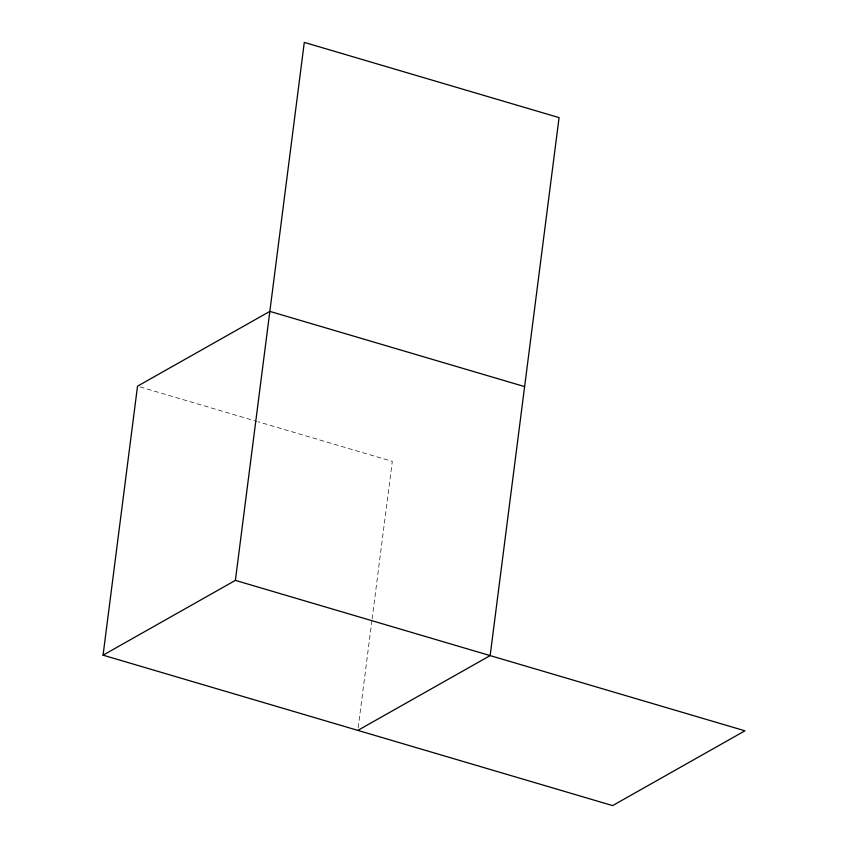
<?xml version="1.0" encoding="UTF-8"?>
<svg xmlns="http://www.w3.org/2000/svg" width="848" height="848" viewBox="0 0 848 848"><rect width="100%" height="100%" fill="white"/><g stroke="black" fill="none" stroke-linecap="round" stroke-linejoin="round"><path stroke-width="0.64" stroke-dasharray="4.24 3.18" d="M358.174 727.754L371.965 620.164M372.134 618.849L392.295 461.397L257.94 421.721M140.058 386.921L256.668 421.35"/><path stroke-width="1.27" d="M103.064 655.165L235.384 580.382L744.936 730.817L612.616 805.6L103.064 655.165L137.524 386.169L269.844 311.386L524.615 386.603M235.384 580.382L304.294 42.4L559.076 117.618L490.155 655.599L357.845 730.382"/></g></svg>
